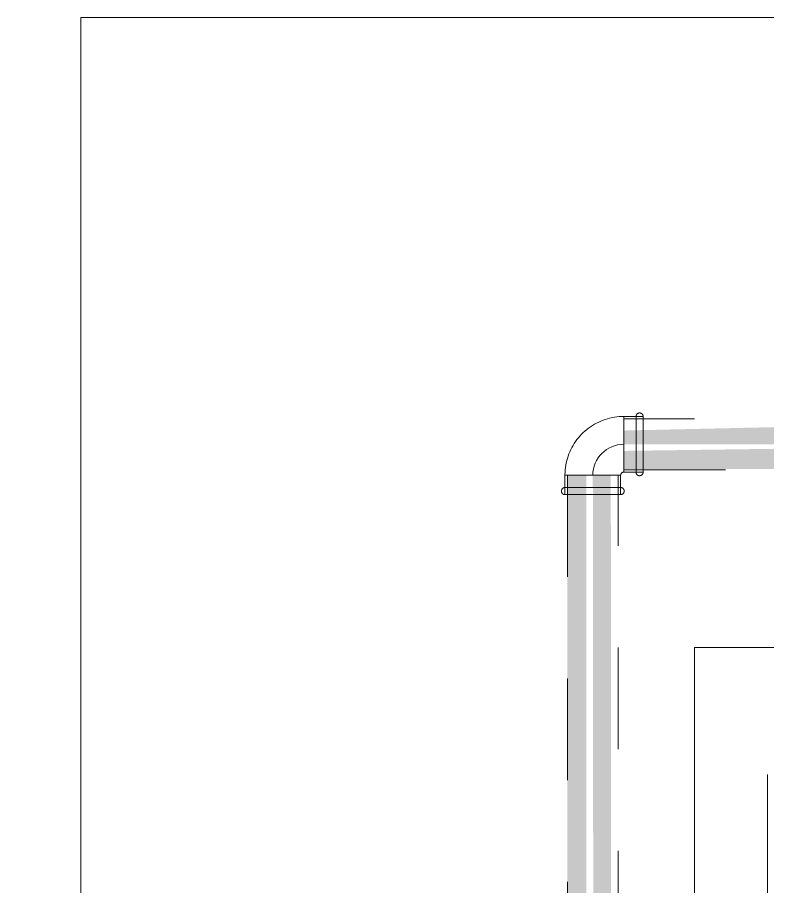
# Model space of a CAD drawing. Header units: metres. Extents: x 147 to 427, y -16 to 162.
# Drawn here: x 286.119 to 286.857, y 117.329 to 118.184 of the extents above; entities that cross this region are included whole.
import ezdxf

# ---------------------------------------------------------------- set-up
doc = ezdxf.new("R2010")
doc.units = ezdxf.units.M
doc.linetypes.add('Aligning Line', pattern=[0.012, 0.006, -0.006])
doc.layers.add('1053_ARQ_BASE_MATADOURO_2_dwg', color=7, linetype='Continuous', lineweight=5, true_color=0x767676)
doc.layers.add('1053_ARQ_BASE_MATADOURO_dwg', color=7, linetype='Continuous', lineweight=5, true_color=0x767676)
for name, color, linetype, lineweight in [('A-PISO', 7, 'Continuous', 5), ('P-PIPE', 7, 'Continuous', 5), ('P-PIPE-CNTR', 7, 'Continuous', 5)]:
    doc.layers.add(name, color=color, linetype=linetype, lineweight=lineweight)

# ---------------------------------------------------------------- blocks, each defined once
blk = doc.blocks.new('AÇO_Cotovelo 90 45 - AÇO_Cotovelo 90 45-V170-TÉRREO 1_20 - Dependente 1')
at = {"layer": 'P-PIPE'}
for p, q in [((-0.0274, 0.0495), (-0.0274, 0.0304)), ((-0.02217, 0.0495), (-0.0274, 0.0495)), ((0.00847, 0.0495), (-0.00847, 0.0495)), ((0.0274, 0.0495), (0.02217, 0.0495)), ((0.0274, 0.0304), (0.0274, 0.0495)), ((-0.0304, 0.0274), (-0.0495, 0.0274)), ((-0.0495, 0.02217), (-0.0495, 0.0274)), ((-0.0495, 0.02217), (-0.0495, 0.0274)), ((-0.0304, 0.0274), (-0.0304, 0.02217)), ((-0.0304, 0.0274), (-0.0304, 0.02217)), ((-0.0304, 0.0274), (-0.0304, -0.0274)), ((-0.0304, 0.0274), (-0.0304, 0.02373)), ((-0.0274, 0.0304), (-0.02217, 0.0304)), ((-0.02373, 0.0304), (-0.0274, 0.0304)), ((0.0274, 0.0304), (-0.0274, 0.0304)), ((-0.00847, 0.0304), (0.00847, 0.0304)), ((0.02217, 0.0304), (0.0274, 0.0304)), ((0.0274, 0.0304), (0.02373, 0.0304)), ((-0.0495, -0.00847), (-0.0495, 0.00847)), ((-0.0304, 0.00847), (-0.0304, -0.00847)), ((-0.0495, -0.0274), (-0.0495, -0.02217)), ((-0.0495, -0.0274), (-0.0495, -0.02217)), ((-0.0304, -0.02217), (-0.0304, -0.0274)), ((-0.0304, -0.02217), (-0.0304, -0.0274)), ((-0.0304, -0.02373), (-0.0304, -0.0274)), ((-0.0495, -0.0274), (-0.0304, -0.0274))]:
    blk.add_line(p, q, dxfattribs=at)
at = {"layer": 'P-PIPE', "flags": 128}
for points in [[(-0.0309, 0.046), (-0.0309, 0.04614), (-0.03089, 0.04628), (-0.03087, 0.04642), (-0.03086, 0.04656), (-0.03083, 0.0467), (-0.0308, 0.04683), (-0.03076, 0.04697), (-0.03072, 0.0471), (-0.03068, 0.04723), (-0.03062, 0.04736), (-0.03057, 0.04749), (-0.0305, 0.04762), (-0.03044, 0.04774), (-0.03037, 0.04786), (-0.03029, 0.04798), (-0.03021, 0.04809), (-0.03012, 0.0482), (-0.03003, 0.04831), (-0.02994, 0.04841), (-0.02984, 0.04851), (-0.02974, 0.04861), (-0.02963, 0.0487), (-0.02952, 0.04878), (-0.02941, 0.04887), (-0.02929, 0.04895), (-0.02917, 0.04902), (-0.02905, 0.04909), (-0.02892, 0.04915), (-0.0288, 0.04921), (-0.02867, 0.04926), (-0.02854, 0.04931), (-0.0284, 0.04935), (-0.02827, 0.04939), (-0.02813, 0.04942), (-0.02799, 0.04945), (-0.02786, 0.04947), (-0.02772, 0.04949), (-0.02758, 0.0495), (-0.02744, 0.0495), (-0.0274, 0.0495)], [(-0.0274, 0.0425), (-0.02754, 0.0425), (-0.02768, 0.04251), (-0.02782, 0.04253), (-0.02796, 0.04254), (-0.0281, 0.04257), (-0.02823, 0.0426), (-0.02837, 0.04264), (-0.0285, 0.04268), (-0.02863, 0.04272), (-0.02876, 0.04278), (-0.02889, 0.04283), (-0.02902, 0.0429), (-0.02914, 0.04296), (-0.02926, 0.04303), (-0.02938, 0.04311), (-0.02949, 0.04319), (-0.0296, 0.04328), (-0.02971, 0.04337), (-0.02981, 0.04346), (-0.02991, 0.04356), (-0.03001, 0.04366), (-0.0301, 0.04377), (-0.03018, 0.04388), (-0.03027, 0.04399), (-0.03035, 0.04411), (-0.03042, 0.04423), (-0.03049, 0.04435), (-0.03055, 0.04448), (-0.03061, 0.0446), (-0.03066, 0.04473), (-0.03071, 0.04486), (-0.03075, 0.045), (-0.03079, 0.04513), (-0.03082, 0.04527), (-0.03085, 0.04541), (-0.03087, 0.04554), (-0.03089, 0.04568), (-0.0309, 0.04582), (-0.0309, 0.04596), (-0.0309, 0.046)], [(0.02738, 0.0495), (0.02731, 0.0495), (0.0272, 0.0495), (0.02705, 0.0495), (0.02685, 0.0495), (0.02661, 0.0495), (0.02633, 0.0495), (0.02601, 0.0495), (0.02564, 0.0495), (0.02524, 0.0495), (0.02479, 0.0495), (0.0243, 0.0495), (0.02378, 0.0495), (0.02321, 0.0495), (0.02261, 0.0495), (0.02198, 0.0495), (0.02131, 0.0495), (0.0206, 0.0495), (0.01986, 0.0495), (0.01909, 0.0495), (0.01829, 0.0495), (0.01746, 0.0495), (0.0166, 0.0495), (0.01571, 0.0495), (0.0148, 0.0495), (0.01387, 0.0495), (0.01291, 0.0495), (0.01194, 0.0495), (0.01094, 0.0495), (0.00993, 0.0495), (0.0089, 0.0495), (0.00786, 0.0495), (0.0068, 0.0495), (0.00573, 0.0495), (0.00466, 0.0495), (0.00357, 0.0495), (0.00248, 0.0495), (0.00139, 0.0495), (0.0003, 0.0495), (-0.0008, 0.0495), (-0.00189, 0.0495), (-0.00299, 0.0495), (-0.00407, 0.0495), (-0.00515, 0.0495), (-0.00623, 0.0495), (-0.00729, 0.0495), (-0.00834, 0.0495), (-0.00937, 0.0495), (-0.0104, 0.0495), (-0.0114, 0.0495), (-0.01239, 0.0495), (-0.01336, 0.0495), (-0.0143, 0.0495), (-0.01523, 0.0495), (-0.01612, 0.0495), (-0.017, 0.0495), (-0.01784, 0.0495), (-0.01866, 0.0495), (-0.01945, 0.0495), (-0.0202, 0.0495), (-0.02093, 0.0495), (-0.02162, 0.0495), (-0.02227, 0.0495), (-0.0229, 0.0495), (-0.02348, 0.0495), (-0.02402, 0.0495), (-0.02453, 0.0495), (-0.025, 0.0495), (-0.02543, 0.0495), (-0.02582, 0.0495), (-0.02616, 0.0495), (-0.02647, 0.0495), (-0.02673, 0.0495), (-0.02695, 0.0495), (-0.02713, 0.0495), (-0.02726, 0.0495), (-0.02735, 0.0495), (-0.02739, 0.0495)], [(-0.02738, 0.0495), (-0.02731, 0.0495), (-0.0272, 0.0495), (-0.02705, 0.0495), (-0.02685, 0.0495), (-0.02661, 0.0495), (-0.02633, 0.0495), (-0.02601, 0.0495), (-0.02564, 0.0495), (-0.02524, 0.0495), (-0.02479, 0.0495), (-0.0243, 0.0495)], [(0.02402, 0.0495), (0.02453, 0.0495), (0.025, 0.0495), (0.02543, 0.0495), (0.02582, 0.0495), (0.02616, 0.0495), (0.02647, 0.0495), (0.02673, 0.0495), (0.02695, 0.0495), (0.02713, 0.0495), (0.02726, 0.0495), (0.02735, 0.0495), (0.02739, 0.0495)], [(0.0274, 0.0495), (0.02754, 0.0495), (0.02768, 0.04949), (0.02782, 0.04947), (0.02796, 0.04946), (0.0281, 0.04943), (0.02823, 0.0494), (0.02837, 0.04936), (0.0285, 0.04932), (0.02863, 0.04928), (0.02876, 0.04922), (0.02889, 0.04917), (0.02902, 0.0491), (0.02914, 0.04904), (0.02926, 0.04897), (0.02938, 0.04889), (0.02949, 0.04881), (0.0296, 0.04872), (0.02971, 0.04863), (0.02981, 0.04854), (0.02991, 0.04844), (0.03001, 0.04834), (0.0301, 0.04823), (0.03018, 0.04812), (0.03027, 0.04801), (0.03035, 0.04789), (0.03042, 0.04777), (0.03049, 0.04765), (0.03055, 0.04752), (0.03061, 0.0474), (0.03066, 0.04727), (0.03071, 0.04714), (0.03075, 0.047), (0.03079, 0.04687), (0.03082, 0.04673), (0.03085, 0.04659), (0.03087, 0.04646), (0.03089, 0.04632), (0.0309, 0.04618), (0.0309, 0.04604), (0.0309, 0.046)], [(0.0309, 0.046), (0.0309, 0.04586), (0.03089, 0.04572), (0.03087, 0.04558), (0.03086, 0.04544), (0.03083, 0.0453), (0.0308, 0.04517), (0.03076, 0.04503), (0.03072, 0.0449), (0.03068, 0.04477), (0.03062, 0.04464), (0.03057, 0.04451), (0.0305, 0.04438), (0.03044, 0.04426), (0.03037, 0.04414), (0.03029, 0.04402), (0.03021, 0.04391), (0.03012, 0.0438), (0.03003, 0.04369), (0.02994, 0.04359), (0.02984, 0.04349), (0.02974, 0.04339), (0.02963, 0.0433), (0.02952, 0.04322), (0.02941, 0.04313), (0.02929, 0.04305), (0.02917, 0.04298), (0.02905, 0.04291), (0.02892, 0.04285), (0.0288, 0.04279), (0.02867, 0.04274), (0.02854, 0.04269), (0.0284, 0.04265), (0.02827, 0.04261), (0.02813, 0.04258), (0.02799, 0.04255), (0.02786, 0.04253), (0.02772, 0.04251), (0.02758, 0.0425), (0.02744, 0.0425), (0.0274, 0.0425)], [(-0.02402, 0.0425), (-0.02453, 0.0425), (-0.025, 0.0425), (-0.02543, 0.0425), (-0.02582, 0.0425), (-0.02616, 0.0425), (-0.02647, 0.0425), (-0.02673, 0.0425), (-0.02695, 0.0425), (-0.02713, 0.0425), (-0.02726, 0.0425), (-0.02735, 0.0425), (-0.02739, 0.0425)], [(-0.02738, 0.0425), (-0.02731, 0.0425), (-0.0272, 0.0425), (-0.02705, 0.0425), (-0.02685, 0.0425), (-0.02661, 0.0425), (-0.02633, 0.0425), (-0.02601, 0.0425), (-0.02564, 0.0425), (-0.02524, 0.0425), (-0.02479, 0.0425), (-0.0243, 0.0425), (-0.02378, 0.0425), (-0.02321, 0.0425), (-0.02261, 0.0425), (-0.02198, 0.0425), (-0.02131, 0.0425), (-0.0206, 0.0425), (-0.01986, 0.0425), (-0.01909, 0.0425), (-0.01829, 0.0425), (-0.01746, 0.0425), (-0.0166, 0.0425), (-0.01571, 0.0425), (-0.0148, 0.0425), (-0.01387, 0.0425), (-0.01291, 0.0425), (-0.01194, 0.0425), (-0.01094, 0.0425), (-0.00993, 0.0425), (-0.0089, 0.0425), (-0.00786, 0.0425), (-0.0068, 0.0425), (-0.00573, 0.0425), (-0.00466, 0.0425), (-0.00357, 0.0425), (-0.00248, 0.0425), (-0.00139, 0.0425), (-0.0003, 0.0425), (0.0008, 0.0425), (0.00189, 0.0425), (0.00299, 0.0425), (0.00407, 0.0425), (0.00515, 0.0425), (0.00623, 0.0425), (0.00729, 0.0425), (0.00834, 0.0425), (0.00937, 0.0425), (0.0104, 0.0425), (0.0114, 0.0425), (0.01239, 0.0425), (0.01336, 0.0425), (0.0143, 0.0425), (0.01523, 0.0425), (0.01612, 0.0425), (0.017, 0.0425), (0.01784, 0.0425), (0.01866, 0.0425), (0.01945, 0.0425), (0.0202, 0.0425), (0.02093, 0.0425), (0.02162, 0.0425), (0.02227, 0.0425), (0.0229, 0.0425), (0.02348, 0.0425), (0.02402, 0.0425), (0.02453, 0.0425), (0.025, 0.0425), (0.02543, 0.0425), (0.02582, 0.0425), (0.02616, 0.0425), (0.02647, 0.0425), (0.02673, 0.0425), (0.02695, 0.0425), (0.02713, 0.0425), (0.02726, 0.0425), (0.02735, 0.0425), (0.02739, 0.0425)], [(0.02738, 0.0425), (0.02731, 0.0425), (0.0272, 0.0425), (0.02705, 0.0425), (0.02685, 0.0425), (0.02661, 0.0425), (0.02633, 0.0425), (0.02601, 0.0425), (0.02564, 0.0425), (0.02524, 0.0425), (0.02479, 0.0425), (0.0243, 0.0425)], [(-0.0495, 0.0274), (-0.0495, 0.02754), (-0.04949, 0.02768), (-0.04947, 0.02782), (-0.04946, 0.02796), (-0.04943, 0.0281), (-0.0494, 0.02823), (-0.04936, 0.02837), (-0.04932, 0.0285), (-0.04928, 0.02863), (-0.04922, 0.02876), (-0.04917, 0.02889), (-0.0491, 0.02902), (-0.04904, 0.02914), (-0.04897, 0.02926), (-0.04889, 0.02938), (-0.04881, 0.02949), (-0.04872, 0.0296), (-0.04863, 0.02971), (-0.04854, 0.02981), (-0.04844, 0.02991), (-0.04834, 0.03001), (-0.04823, 0.0301), (-0.04812, 0.03018), (-0.04801, 0.03027), (-0.04789, 0.03035), (-0.04777, 0.03042), (-0.04765, 0.03049), (-0.04752, 0.03055), (-0.0474, 0.03061), (-0.04727, 0.03066), (-0.04714, 0.03071), (-0.047, 0.03075), (-0.04687, 0.03079), (-0.04673, 0.03082), (-0.04659, 0.03085), (-0.04646, 0.03087), (-0.04632, 0.03089), (-0.04618, 0.0309), (-0.04604, 0.0309), (-0.0459, 0.0309), (-0.04576, 0.03089), (-0.04562, 0.03088), (-0.04548, 0.03086), (-0.04534, 0.03084), (-0.0452, 0.03081), (-0.04507, 0.03077), (-0.04493, 0.03073), (-0.0448, 0.03069), (-0.04467, 0.03064), (-0.04454, 0.03058), (-0.04442, 0.03052), (-0.04429, 0.03046), (-0.04417, 0.03039), (-0.04406, 0.03031), (-0.04394, 0.03023), (-0.04383, 0.03015), (-0.04372, 0.03006), (-0.04362, 0.02996), (-0.04352, 0.02987), (-0.04342, 0.02976), (-0.04333, 0.02966), (-0.04324, 0.02955), (-0.04315, 0.02944), (-0.04308, 0.02932), (-0.043, 0.0292), (-0.04293, 0.02908), (-0.04287, 0.02896), (-0.04281, 0.02883), (-0.04275, 0.0287), (-0.0427, 0.02857), (-0.04266, 0.02844), (-0.04262, 0.02831), (-0.04259, 0.02817), (-0.04256, 0.02803), (-0.04254, 0.02789), (-0.04252, 0.02775), (-0.04251, 0.02762), (-0.0425, 0.02748), (-0.0425, 0.0274)], [(-0.0495, 0.02402), (-0.0495, 0.02453), (-0.0495, 0.025), (-0.0495, 0.02543), (-0.0495, 0.02582), (-0.0495, 0.02616), (-0.0495, 0.02647), (-0.0495, 0.02673), (-0.0495, 0.02695), (-0.0495, 0.02713), (-0.0495, 0.02726), (-0.0495, 0.02735), (-0.0495, 0.02739)], [(-0.0495, 0.02738), (-0.0495, 0.02731), (-0.0495, 0.0272), (-0.0495, 0.02705), (-0.0495, 0.02685), (-0.0495, 0.02661), (-0.0495, 0.02633), (-0.0495, 0.02601), (-0.0495, 0.02564), (-0.0495, 0.02524), (-0.0495, 0.02479), (-0.0495, 0.0243), (-0.0495, 0.02378), (-0.0495, 0.02321), (-0.0495, 0.02261), (-0.0495, 0.02198), (-0.0495, 0.02131), (-0.0495, 0.0206), (-0.0495, 0.01986), (-0.0495, 0.01909), (-0.0495, 0.01829), (-0.0495, 0.01746), (-0.0495, 0.0166), (-0.0495, 0.01571), (-0.0495, 0.0148), (-0.0495, 0.01387), (-0.0495, 0.01291), (-0.0495, 0.01194), (-0.0495, 0.01094), (-0.0495, 0.00993), (-0.0495, 0.0089), (-0.0495, 0.00786), (-0.0495, 0.0068), (-0.0495, 0.00573), (-0.0495, 0.00466), (-0.0495, 0.00357), (-0.0495, 0.00248), (-0.0495, 0.00139), (-0.0495, 0.0003), (-0.0495, -0.0008), (-0.0495, -0.00189), (-0.0495, -0.00299), (-0.0495, -0.00407), (-0.0495, -0.00515), (-0.0495, -0.00623), (-0.0495, -0.00729), (-0.0495, -0.00834), (-0.0495, -0.00937), (-0.0495, -0.0104), (-0.0495, -0.0114), (-0.0495, -0.01239), (-0.0495, -0.01336), (-0.0495, -0.0143), (-0.0495, -0.01523), (-0.0495, -0.01612), (-0.0495, -0.017), (-0.0495, -0.01784), (-0.0495, -0.01866), (-0.0495, -0.01945), (-0.0495, -0.0202), (-0.0495, -0.02093), (-0.0495, -0.02162), (-0.0495, -0.02227), (-0.0495, -0.0229), (-0.0495, -0.02348), (-0.0495, -0.02402), (-0.0495, -0.02453), (-0.0495, -0.025), (-0.0495, -0.02543), (-0.0495, -0.02582), (-0.0495, -0.02616), (-0.0495, -0.02647), (-0.0495, -0.02673), (-0.0495, -0.02695), (-0.0495, -0.02713), (-0.0495, -0.02726), (-0.0495, -0.02735), (-0.0495, -0.02739)], [(-0.0425, -0.02738), (-0.0425, -0.02731), (-0.0425, -0.0272), (-0.0425, -0.02705), (-0.0425, -0.02685), (-0.0425, -0.02661), (-0.0425, -0.02633), (-0.0425, -0.02601), (-0.0425, -0.02564), (-0.0425, -0.02524), (-0.0425, -0.02479), (-0.0425, -0.0243), (-0.0425, -0.02378), (-0.0425, -0.02321), (-0.0425, -0.02261), (-0.0425, -0.02198), (-0.0425, -0.02131), (-0.0425, -0.0206), (-0.0425, -0.01986), (-0.0425, -0.01909), (-0.0425, -0.01829), (-0.0425, -0.01746), (-0.0425, -0.0166), (-0.0425, -0.01571), (-0.0425, -0.0148), (-0.0425, -0.01387), (-0.0425, -0.01291), (-0.0425, -0.01194), (-0.0425, -0.01094), (-0.0425, -0.00993), (-0.0425, -0.0089), (-0.0425, -0.00786), (-0.0425, -0.0068), (-0.0425, -0.00573), (-0.0425, -0.00466), (-0.0425, -0.00357), (-0.0425, -0.00248), (-0.0425, -0.00139), (-0.0425, -0.0003), (-0.0425, 0.0008), (-0.0425, 0.00189), (-0.0425, 0.00299), (-0.0425, 0.00407), (-0.0425, 0.00515), (-0.0425, 0.00623), (-0.0425, 0.00729), (-0.0425, 0.00834), (-0.0425, 0.00937), (-0.0425, 0.0104), (-0.0425, 0.0114), (-0.0425, 0.01239), (-0.0425, 0.01336), (-0.0425, 0.0143), (-0.0425, 0.01523), (-0.0425, 0.01612), (-0.0425, 0.017), (-0.0425, 0.01784), (-0.0425, 0.01866), (-0.0425, 0.01945), (-0.0425, 0.0202), (-0.0425, 0.02093), (-0.0425, 0.02162), (-0.0425, 0.02227), (-0.0425, 0.0229), (-0.0425, 0.02348), (-0.0425, 0.02402), (-0.0425, 0.02453), (-0.0425, 0.025), (-0.0425, 0.02543), (-0.0425, 0.02582), (-0.0425, 0.02616), (-0.0425, 0.02647), (-0.0425, 0.02673), (-0.0425, 0.02695), (-0.0425, 0.02713), (-0.0425, 0.02726), (-0.0425, 0.02735), (-0.0425, 0.02739)], [(-0.0425, 0.02738), (-0.0425, 0.02731), (-0.0425, 0.0272), (-0.0425, 0.02705), (-0.0425, 0.02685), (-0.0425, 0.02661), (-0.0425, 0.02633), (-0.0425, 0.02601), (-0.0425, 0.02564), (-0.0425, 0.02524), (-0.0425, 0.02479), (-0.0425, 0.0243)], [(-0.0304, -0.0274), (-0.02809, -0.02735), (-0.02578, -0.02722), (-0.02348, -0.02698), (-0.02119, -0.02666), (-0.01892, -0.02625), (-0.01666, -0.02574), (-0.01443, -0.02515), (-0.01222, -0.02447), (-0.01004, -0.02369), (-0.00789, -0.02284), (-0.00578, -0.02189), (-0.00371, -0.02087), (-0.00168, -0.01976), (0.0003, -0.01857), (0.00224, -0.0173), (0.00412, -0.01596), (0.00594, -0.01454), (0.00771, -0.01305), (0.00942, -0.0115), (0.01106, -0.00987), (0.01264, -0.00818), (0.01415, -0.00643), (0.01559, -0.00462), (0.01695, -0.00275), (0.01824, -0.00083), (0.01945, 0.00114), (0.02058, 0.00316), (0.02163, 0.00522), (0.02259, 0.00732), (0.02347, 0.00946), (0.02427, 0.01163), (0.02497, 0.01383), (0.02559, 0.01606), (0.02612, 0.01831), (0.02656, 0.02058), (0.02691, 0.02286), (0.02716, 0.02516), (0.02733, 0.02747), (0.0274, 0.02978), (0.0274, 0.0304)], [(-0.0274, 0.0304), (-0.0274, 0.03028), (-0.02741, 0.03016), (-0.02742, 0.03004), (-0.02744, 0.02992), (-0.02746, 0.0298), (-0.02749, 0.02969), (-0.02752, 0.02957), (-0.02755, 0.02946), (-0.02759, 0.02934), (-0.02764, 0.02923), (-0.02769, 0.02912), (-0.02774, 0.02901), (-0.0278, 0.02891), (-0.02786, 0.02881), (-0.02792, 0.02871), (-0.02799, 0.02861), (-0.02807, 0.02851), (-0.02814, 0.02842), (-0.02823, 0.02833), (-0.02831, 0.02825), (-0.0284, 0.02817), (-0.02849, 0.02809), (-0.02858, 0.02801), (-0.02868, 0.02794), (-0.02878, 0.02788), (-0.02888, 0.02781), (-0.02899, 0.02775), (-0.02909, 0.0277), (-0.0292, 0.02765), (-0.02931, 0.0276), (-0.02943, 0.02756), (-0.02954, 0.02753), (-0.02966, 0.02749), (-0.02977, 0.02747), (-0.02989, 0.02744), (-0.03001, 0.02743), (-0.03013, 0.02741), (-0.03025, 0.0274), (-0.03037, 0.0274), (-0.0304, 0.0274)], [(-0.0495, -0.02738), (-0.0495, -0.02731), (-0.0495, -0.0272), (-0.0495, -0.02705), (-0.0495, -0.02685), (-0.0495, -0.02661), (-0.0495, -0.02633), (-0.0495, -0.02601), (-0.0495, -0.02564), (-0.0495, -0.02524), (-0.0495, -0.02479), (-0.0495, -0.0243)], [(-0.0425, -0.02402), (-0.0425, -0.02453), (-0.0425, -0.025), (-0.0425, -0.02543), (-0.0425, -0.02582), (-0.0425, -0.02616), (-0.0425, -0.02647), (-0.0425, -0.02673), (-0.0425, -0.02695), (-0.0425, -0.02713), (-0.0425, -0.02726), (-0.0425, -0.02735), (-0.0425, -0.02739)], [(-0.0425, -0.0274), (-0.0425, -0.02754), (-0.04251, -0.02768), (-0.04253, -0.02782), (-0.04254, -0.02796), (-0.04257, -0.0281), (-0.0426, -0.02823), (-0.04264, -0.02837), (-0.04268, -0.0285), (-0.04272, -0.02863), (-0.04278, -0.02876), (-0.04283, -0.02889), (-0.0429, -0.02902), (-0.04296, -0.02914), (-0.04303, -0.02926), (-0.04311, -0.02938), (-0.04319, -0.02949), (-0.04328, -0.0296), (-0.04337, -0.02971), (-0.04346, -0.02981), (-0.04356, -0.02991), (-0.04366, -0.03001), (-0.04377, -0.0301), (-0.04388, -0.03018), (-0.04399, -0.03027), (-0.04411, -0.03035), (-0.04423, -0.03042), (-0.04435, -0.03049), (-0.04448, -0.03055), (-0.0446, -0.03061), (-0.04473, -0.03066), (-0.04486, -0.03071), (-0.045, -0.03075), (-0.04513, -0.03079), (-0.04527, -0.03082), (-0.04541, -0.03085), (-0.04554, -0.03087), (-0.04568, -0.03089), (-0.04582, -0.0309), (-0.04596, -0.0309), (-0.0461, -0.0309), (-0.04624, -0.03089), (-0.04638, -0.03088), (-0.04652, -0.03086), (-0.04666, -0.03084), (-0.0468, -0.03081), (-0.04693, -0.03077), (-0.04707, -0.03073), (-0.0472, -0.03069), (-0.04733, -0.03064), (-0.04746, -0.03058), (-0.04758, -0.03052), (-0.04771, -0.03046), (-0.04783, -0.03039), (-0.04794, -0.03031), (-0.04806, -0.03023), (-0.04817, -0.03015), (-0.04828, -0.03006), (-0.04838, -0.02996), (-0.04848, -0.02987), (-0.04858, -0.02976), (-0.04867, -0.02966), (-0.04876, -0.02955), (-0.04885, -0.02944), (-0.04892, -0.02932), (-0.049, -0.0292), (-0.04907, -0.02908), (-0.04913, -0.02896), (-0.04919, -0.02883), (-0.04925, -0.0287), (-0.0493, -0.02857), (-0.04934, -0.02844), (-0.04938, -0.02831), (-0.04941, -0.02817), (-0.04944, -0.02803), (-0.04946, -0.02789), (-0.04948, -0.02775), (-0.04949, -0.02762), (-0.0495, -0.02748), (-0.0495, -0.0274)]]:
    blk.add_lwpolyline(points, dxfattribs=at)
blk = doc.blocks.new('1053_ARQ_BASE_MATADOURO_dwg_arq geral tgov-4039641-TÉRREO 1_20 - Dependente 1')
at = {"color": 253, "lineweight": 5, "true_color": 0xaaaaaa, "flags": 128}
blk.add_lwpolyline([(-3.17039, 14.42815), (-3.17039, 20.15815), (-12.42039, 20.15815), (-12.42039, 34.84828), (-12.42039, 34.99828), (5.3461, 34.99828), (5.3461, 26.62815)], dxfattribs=at)
blk = doc.blocks.new('1053_ARQ_BASE_MATADOURO_dwg-3625622-TÉRREO 1_20 - Dependente 1')
blk.add_blockref('1053_ARQ_BASE_MATADOURO_dwg_arq geral tgov-4039641-TÉRREO 1_20 - Dependente 1', (130.20979, 83.18603))
blk = doc.blocks.new('1053_ARQ_BASE_MATADOURO_2_dwg-3637054-TÉRREO 1_20 - Dependente 1')
at = {"layer": 'A-PISO', "color": 253, "true_color": 0xaaaaaa}
blk.add_line((118.46512, 84.25315), (118.46512, 76.62815), dxfattribs=at)
at = {"layer": 'A-PISO', "color": 253, "true_color": 0xaaaaaa, "flags": 128}
blk.add_lwpolyline([(113.44312, 74.27815), (118.64312, 74.27815), (118.64312, 76.37815), (113.44312, 76.37815), (113.44312, 76.62815), (118.39312, 76.62815), (118.39312, 84.37815), (126.14312, 84.37815)], dxfattribs=at)

msp = doc.modelspace()

# ---------------------------------------------------------------- hatches: boundary and pattern name
at = {"layer": 'P-PIPE', "true_color": 0xc0c0c0}
for points in [[(287.18507, 117.76418), (287.18507, 117.78833), (286.71547, 117.77773), (286.71547, 117.76418)], [(287.18507, 117.74004), (287.18507, 117.76418), (286.71547, 117.75771), (286.71547, 117.74004)], [(286.66007, 107.06418), (286.68507, 107.06418), (286.6786, 117.73378), (286.66007, 117.73378), (286.66007, 107.42737)]]:
    msp.add_hatch(color=9, dxfattribs=at).paths.add_polyline_path(points)
h = msp.add_hatch(color=9, dxfattribs=at)
h.paths.add_polyline_path([(286.70922, 107.06418), (286.71007, 107.06418), (286.70275, 107.46418), (286.68507, 107.46418), (286.69154, 107.06418), (286.70672, 107.06418)])
h.paths.add_polyline_path([(286.70922, 109.56418), (286.71007, 109.56418), (286.70275, 117.73378), (286.68507, 117.73378), (286.69295, 109.56418), (286.70731, 109.56418)])

# ---------------------------------------------------------------- linework, layer by layer
at = {"layer": 'P-PIPE', "linetype": 'Aligning Line', "lineweight": 15}
for p, q in [((287.18507, 117.78918), (286.71547, 117.78918)), ((286.71547, 117.78918), (286.71547, 117.78833)), ((286.71547, 117.78918), (286.71547, 117.73918)), ((286.71547, 117.74004), (286.71547, 117.73918)), ((286.71547, 117.73918), (287.18507, 117.73918)), ((286.66007, 117.73378), (286.66007, 107.06418)), ((286.71007, 117.73378), (286.66007, 117.73378)), ((286.71007, 107.06418), (286.71007, 117.73378))]:
    msp.add_line(p, q, dxfattribs=at)
at = {"layer": 'P-PIPE-CNTR'}
msp.add_arc((286.71547, 117.73378), 0.0304, 90, 180, dxfattribs=at)

# ---------------------------------------------------------------- block references
at = {"layer": '1053_ARQ_BASE_MATADOURO_2_dwg', "color": 253, "true_color": 0xaaaaaa}
msp.add_blockref('1053_ARQ_BASE_MATADOURO_2_dwg-3637054-TÉRREO 1_20 - Dependente 1', (168.39195, 33.18603), dxfattribs=at)
at = {"layer": '1053_ARQ_BASE_MATADOURO_dwg', "color": 253, "true_color": 0xaaaaaa}
msp.add_blockref('1053_ARQ_BASE_MATADOURO_dwg-3625622-TÉRREO 1_20 - Dependente 1', (168.39195, 0), dxfattribs=at)
at = {"layer": 'P-PIPE', "rotation": 180}
msp.add_blockref('AÇO_Cotovelo 90 45 - AÇO_Cotovelo 90 45-V170-TÉRREO 1_20 - Dependente 1', (286.68507, 117.76418), dxfattribs=at)

doc.saveas('drawing.dxf')
